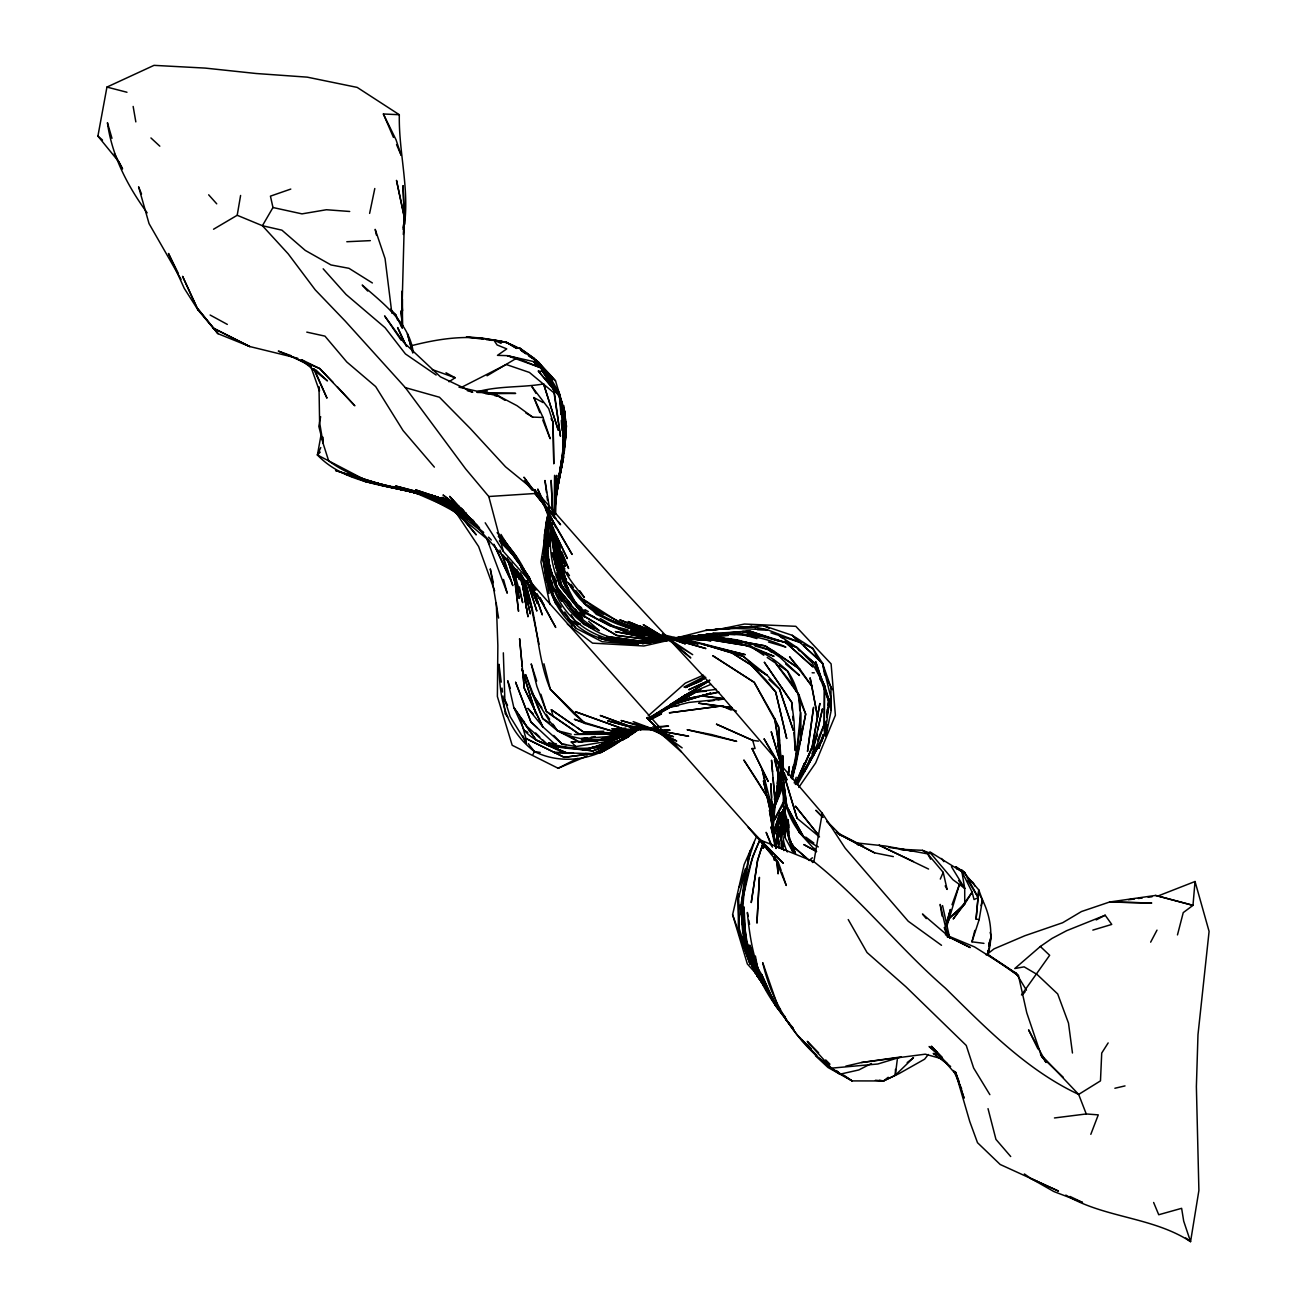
<?xml version="1.0" encoding="UTF-8"?>
<svg xmlns="http://www.w3.org/2000/svg" width="1307" height="1307" viewBox="0 0 1307 1307"><rect width="100%" height="100%" fill="white"/><g stroke="black" fill="none" stroke-linecap="round" stroke-linejoin="round"><path stroke-width="1.5" d="M323.09 437.29L323.074 443.302L328.678 460.865C367.136 489.373 416.998 486.939 458.969 506.871M401.821 291.265L402.458 326.701L401.004 311.099M783.367 784.2L783.318 806.354L788.611 825.158L789.15 839.323L795.44 853.487L792.401 851.037L785.131 837.754L785.164 824.227M554.936 502.231L563.578 457.107L564.493 441.276M554.266 512.05L554.658 475.307L554.707 513.896M784.706 808.739C782.599 822.838 780.573 838.865 787.32 851.935M548.09 513.994C539.056 552.273 542.503 596.498 572.254 625.236L571.812 627.197M553.564 532.782L552.453 526.966L554.691 556.079L568.545 589.473C559.02 570.391 554.07 548.809 553.318 527.571L553.482 531.508M782.06 776.897L773.728 809.785L777.698 792.14L778.694 763.549M548.303 533.599C544.3 569.297 558.252 610.255 591.042 628.161C614.029 643.142 642.047 643.697 668.302 639.777L643.224 624.681L692.677 654.66L662.224 634.254L690.782 657.927L663.025 633.895M548.515 521.771L548.63 515.857C542.813 545.084 544.137 576.142 555.769 603.818L551.358 588.46M552.093 523.617L551.783 537.34L555.393 563.987L561.879 585.879L584.883 614.993L560.768 584.441L561.879 585.879L551.995 552.747C560.164 576.681 569.1 604.177 593.035 616.561C616.12 629.696 642.26 635.725 668.465 638.666L627.523 632.686L608.409 625.04L581.566 611.023L560.768 584.441M563.954 444.935L564.722 411.329L555.54 380.925C538.925 361.696 520.415 343.006 493.785 340.081C466.06 334.429 437.861 338.938 410.806 345.865M895.458 1069.387L895.328 1075.22L883.499 1080.954L852.131 1080.905L831.415 1068.162L807.269 1041.336L818.607 1052.772M552.126 523.699L551.783 537.34L555.41 559.723L565.947 587.317L562.124 573.871M555.622 514.01L556.178 492.102L554.789 511.985M401.527 326.783L404.451 217.599L396.495 180.382L404.435 218.089L403.308 234.459M778.139 777.959L777.698 792.14L773.058 811.745M778.335 771.882L778.515 765.788M785.131 837.754L785.556 823.639M403.324 227.728L404.451 217.599L403.111 229.346M564.428 419.318L564.689 413.584L566.437 426.278L564.412 451.176M554.92 504.273L563.823 450.866L564.722 411.329L564.559 444.723L559.788 476.826L560.834 466.975M781.161 848.815L781.504 818.558L784.363 807.105L783.04 834.029L783.497 830.108M554.707 512.475L556.733 475.323L554.871 499.503M781.602 848.635L781.847 844.583M546.98 553.956L545.591 542.356L548.172 514.974M551.015 524.45L549.463 546.212L551.325 524.123M554.903 514.844C555.589 478.182 568.839 442.42 563.791 405.578M562.304 456.045L555.001 500.614M562.696 450.049L563.088 444.07M564.003 430.101C566.813 404.108 555.116 376.383 533.354 361.5L507.247 355.651L497.477 355.357L506.757 348.887L497.101 344.966L493.785 340.081L506.332 342.254L517.686 348.266M773.058 822.642L774.12 806.452L773.287 831.579L770.852 783.628L771.571 797.613M976.068 919.082L978.763 889.887L982.456 899.984L979.172 919.573L976.068 919.082L978.763 889.887L961.658 870.054L956.838 868.91M773.107 824.978L778.482 775.361L774.708 758.272M781.864 825.321L782.174 821.351M554.103 509.583L553.792 513.618L554.168 509.812M563.007 460.064L554.756 501.235L557.027 478.77L554.887 502.051L561.357 468.2L562.157 458.365M562.631 452.467L562.958 448.53M563.905 436.718L565.327 419.008L564.003 413.224M551.293 524.238C548.548 545.705 551.178 568.463 561.291 587.611L585.03 616.969L559.086 584.556L556.88 572.515M986.213 954.943L994.039 948.866L1024.9 935.714L1062.673 922.726L1081.477 911.534L1109.594 902.01L1155.551 895.442L1157.937 896.014L1195.039 881.506L1192.981 905.359L1183.243 912.613L1177.476 934.913M552.175 533.403L551.783 537.34L553.416 543.108M554.822 505.76L555.769 495.876L554.969 499.911M784.625 807.693L784.821 824.26L792.401 851.037M774.577 804.998L772.992 820.992L775.035 801.011L771.522 760.2L772.519 771.849M988.01 954.126L988.402 950.173M988.795 946.219L989.17 942.265M784.641 807.857L784.265 811.598L789.15 839.323M827.021 724.682L825.812 736.495L831.219 710.338L830.909 687.302L822.511 663.237L812.791 648.354L792.222 635.316L763.762 625.759L716.955 629.141M788.268 775.051L789.167 766.931L788.17 774.659M776.031 844.812L778.204 825.321L785.017 807.661L782.632 815.405L784.968 809.817M788.301 774.724L789.167 766.931M987.569 954.404L988.043 950.385M775.803 845.09L778.204 825.321L785.164 808.608M554.952 506.708L560.834 466.583M897.288 1059.585L895.328 1075.22L913.479 1057.69L907.172 1062.591M783.792 850.563L780.54 837.166L782.24 823.639M554.871 501.839L555.687 495.892M550.819 532.39L550.999 540.395M554.789 504.469L564.199 442.975L561.683 402.556L558.628 391.937L540.706 367.773L533.354 361.5L537.144 366.058M773.156 814.375L775.035 801.011L773.025 777.681M550.378 518.814C539.399 559.608 557.141 603.85 591.042 628.161L586.99 623.57M773.205 814.081L775.705 796.567L774.528 803.919M550.492 518.585L547.372 539.84L549.43 518.111M561.357 468.2L565.833 437.535L565.327 419.008L564.101 415.299L564.559 444.723L561.781 464.018L564.199 442.975L562.696 429.235M554.789 504.061L557.436 486.465L554.887 500.646M773.058 813.117L773.94 807.595M435.95 498.31L421.197 493.687L375.223 483.133L346.861 474.637L385.124 485.485L335.556 470.504L367.365 481.074L426.082 495.255C389.225 485.305 345.424 484.243 317.421 454.983L321.326 433.352M773.107 812.856L777.861 783.334L773.27 812.807M545.705 532.864L540.918 562.059L549.937 604.455M988.321 953.195C993.794 933.378 989.987 912.319 979.662 894.789M823.002 734.779L818.983 748.388L819.881 744.451M826.547 713.263L827.2 709.342M827.837 705.421L828.801 699.555L824.488 685.456L814.882 663.335L797.041 647.553L777.518 634.385L782.19 637.996M779.985 786.896L778.384 796.518L773.352 809.621M548.352 528.306L547.323 534.318L547.78 561.209L561.961 601.416C543.058 577.4 543.973 544.137 548.793 515.497M549.038 524.287L549.708 520.268M561.504 462.613L564.559 444.723L564.787 418.126L562.435 412.506M774.381 799.443L775.051 795.424M777.11 783.399L778.139 777.371M781.749 780.508L773.352 810.095M213.547 229.231L237.204 215.279L240.602 195.462M1090.822 1134.329L1098.272 1114.871L1086.248 1113.956L1078.667 1094.416C1026.485 1070.025 985.805 1027.874 945.288 988.043C899.232 948.196 861.705 899.477 813.885 861.672L822.266 813.232L721.072 695.259L616.152 582.04L537.961 493.311L505.515 466.795L470.389 428.614L439.462 397.246L405.366 387.64L345.228 321.097L315.248 289.876L288.194 253.852L262.413 225.719L237.204 215.279M554.822 501.349L556.488 491.742M988.288 952.411L991.114 936.171L990.151 932.365M562.059 460.374L561.373 464.23L563.203 454.346M795.457 784.461L812.153 747.294L819.848 703.558L812.153 747.294L796.437 782.648M374.799 188.518L369.62 213.4M777.583 788.333L773.728 809.785L777.73 787.729M778.286 784.429L781.08 768.843L777.698 792.14L773.254 809.883L780.949 780.851M778.449 783.71L780.998 769.676M555.965 493.899L563.823 450.866M122.45 168.636L118.774 161.725L97.911 136.108L106.945 87.079L154.03 65.35L205.215 68.095L256.107 73.502L307.227 77.146L357.203 87.406L399.321 114.722C398.586 151.579 409.303 187.604 404.5 224.543L403.03 185.627L404.435 218.089M548.237 515.546L547.502 519.451L548.237 515.677M320.64 416.688L318.826 426.343L323.074 443.302L319.611 422.39L319.006 387.313M545.182 550.819L544.562 534.971L545.673 529.139M546.408 525.267L547.143 521.379M548.94 515.17L546.947 531.132M826.792 717.38L830.811 697.268L822.511 663.237L792.222 635.316L797.989 640.626M544.562 534.971L546.865 523.061M547.633 519.091L548.401 515.121M782.256 817.3L778.204 838.13L778.433 847.704M823.23 734.844L822.038 740.661L800.554 777.159M824.014 730.956L826.008 721.252M557.468 486.547L563.578 457.107M548.711 515.726L547.47 521.493L548.63 515.857C541.131 562.941 556.145 606.922 599.276 630.693L588.64 621.315M775.754 847.05L782.207 817.381M545.983 523.535L548.483 512.23M791.013 777.273L793.692 765.412L790.964 776.668M759.236 977.195L747.343 963.945L732.606 914.688L744.14 864.531L756.214 837.379M816.712 733.995L813.166 749.45L822.479 708.851L817.594 730.123M826.727 714.962L830.811 697.268L831.219 710.338L830.484 706.417M784.706 807.236L783.808 811.059L784.576 807.416L784.265 811.598L787.32 825.436M791.421 778.531C797.646 743.389 809.866 703.117 787.549 671.079C758.37 642.374 717.282 634.679 677.908 638.437M988.827 945.909L991.114 936.171M738.863 897.092L745.431 870.021M747.784 860.349L750.136 850.677M783.22 816.614L784.674 810.699M792.434 779.184L805.684 714.063L799.034 694.916L789.461 680.555L773.319 660.133L799.034 694.916L799.737 710.632M791.519 777.142L795.457 761.311L800.766 712.478L801.028 740.121L800.505 728.326M776.309 845.139L780.704 827.641M983.959 943.36L971.967 941.824L974.826 930.421M981.018 905.686L982.456 899.984M781.194 785.36L778.384 796.518L773.14 809.752M782.076 822.936L778.204 838.13L779.168 847.998M764.285 844.551L763.288 848.357L764.334 844.502M945.876 926.108L950.385 909.443L945.549 926.924M785.001 806.354L778.204 838.13L779.478 843.865M773.303 810.422L782.779 786.977M792.418 776.685L795.816 765.379L805.684 714.063L800.162 700.977M763.321 842.002L757.554 860.561L751.264 902.451L757.554 860.561L763.419 841.839M773.205 810.716L774.969 805.226M773.009 809.637L780.802 785.376M784.625 809.392L782.811 814.996L784.821 809.343M971.967 941.824L979.172 919.573M773.875 831.415L780.099 812.562L773.793 831.546M739.305 887.028L745.529 868.387M749.254 857.196L754.221 842.28M774.038 835.271L783.383 809.539L780.524 815.013L784.478 807.906M947.101 925.454L959.42 884.447L952.983 879.774L930.682 853.308L922.399 850.334L900.507 849.256M782.632 815.405L785.148 807.955M774.528 834.47L783.383 809.539M794.215 782.926L796.241 777.273M952.002 904.738L959.42 884.447L964.713 888.368L964.746 903.889L953.195 919.001L972.147 892.142L961.903 871.736L955.809 866.704L964.86 872.651L978.224 897.68L974.025 899.543L972.147 892.142L964.746 903.889L949.879 917.988L947.036 923.265M812.153 747.294L817.398 734.583L796.551 784.412M810.405 757.488L804.23 772.339L797.319 784.788M811.941 753.78L814.245 748.225M817.332 740.808L824.276 724.111L824.488 685.456L812.072 662.829L797.041 647.553L785.817 642.587L749.515 631.02L713.54 633.503L679.787 638.47M795.898 783.71L804.491 763.19L795.359 783.71M940.305 879.072L943.213 872.357L927.709 853.896L885.738 846.07L855.219 842.786M759.71 840.564C745.006 871.834 738.749 907.058 745.774 941.252L761.131 980.087M760.119 839.404L752.669 856.624L742.654 898.889L742.964 902.843M784.903 808.167L777.698 824.439L784.543 809.883M533.093 754.302L534.351 751.492L528.289 743.65M448.415 500.875L432.584 495.696L394.126 487.299L448.856 501.774L428.5 494.912L367.365 481.074L317.421 454.983L320.77 447.549M819.718 678.856L824.488 685.456L824.276 724.111L817.627 743.454L804.23 772.339L824.014 735.122L826.988 720.811L828.801 699.555L815.748 661.914L814.882 663.335L829.569 703.803M774.12 819.799L783.187 802.384M800.717 776.717L807.056 767.323L824.014 735.122L822.038 740.661L809.752 760.919M1150.65 942.167L1157.005 930.127M290.791 189.074L270.435 196.148L272.967 207.519L262.413 225.719L281.904 230.163L305.25 250.405L331.03 264.962L348.969 268.311L372.381 282.965M774.741 819.718L776.815 816.205M774.348 819.358L782.321 806.092M801.567 774.414L807.71 764.285M801.55 774.79L803.691 771.342M805.847 767.912L814.424 754.155M1108.156 1042.921L1101.719 1053.066L1100.478 1080.873L1078.667 1094.416L1040.503 1054.161L1046.041 1062.493L1028.593 1029.851L1037.954 1048.949M800.162 777.322L807.056 767.323M798.773 787.418L815.666 762.896L835.385 715.239L831.105 663.874L795.816 626.314L744.451 624.043L719.258 629.271M1021.486 994.97L1049.652 955.303L1040.339 946.48L1014.771 968.552L1024.133 966.853L1037.039 974.418L1057.69 993.957L1068.489 1023.103L1072.459 1053.001M928.297 1054.488L924.621 1059.176L899.036 1073.619L883.499 1080.954L875.461 1080.268M1022.809 994.431L1025.243 991.621M317.421 454.983L320.248 452.108M948.506 918.984L964.746 903.889M648.174 715.909L685.276 683.136L703.411 675.164M812.399 857.784L810.34 859.434L812.774 862.555M888.221 1077.278L883.499 1080.954L879.48 1080.252M673.677 703.64L684.852 695.357L707.381 681.976M673.775 703.558L684.852 695.357L710.845 684.427M639.891 728.603L623.423 739.468L592.839 750.937C569.198 747.49 541.604 749.908 524.287 730.335L513.814 707.512L507.753 680.735L510.302 688.364M1040.339 946.48L1051.955 938.459L1066.659 930.682L1105.167 915.227L1111.751 924.425L1092.832 930.11M556.325 743.748L548.385 743.013C579.066 752.636 614.796 749.924 639.842 728.162M692.383 693.004L684.852 695.357L662.29 710.534M448.971 381.775L455.146 377.756L446.014 372.773M619.959 740.644L638.273 728.8L596.057 747.424L583.2 749.973L623.423 739.468M667.55 707.626L700.928 689.197L665.851 707.528L648.55 718.229M684.852 695.357L669.919 704.832L709.734 680.506M622.933 738.814C598.296 759.04 563.497 766.131 534.351 751.492C505.433 729.11 499.388 699.278 498.964 664.299L501.235 682.123M622.982 738.765L601.171 752.456L564.265 757.325L525.937 738.455L520.48 718.883M649.432 718.115L670.279 705.29L688.854 695.651L655.379 714.292L680.293 700.176L718.621 691.975M648.37 718.703L670.279 705.29L710.534 693.167L670.279 705.29M554.168 390.434L540.706 367.773L516.771 358.085L487.086 375.779M628.879 735.661L601.171 752.456L564.265 757.325L525.937 738.455L526.329 742.882L510.155 716.628L504.861 699.931L503.342 652.83M649.35 718.36L666.554 708.263M669.985 706.237L680.293 700.176L697.66 696.615M626.363 730.989L599.439 745.578L587.872 749.319L624.599 735.743L638.273 728.8M650.265 718.458L670.703 706.924L688.805 702.447L723.996 698.902M626.756 731.119L608.065 741.281L575.864 746.575L561.977 743.977L542.797 726.79L527.881 708.345L533.338 714.047M669.429 706.597L696.239 691.86L716.432 689.344M627.001 730.891L608.065 741.281L629.304 729.665M626.527 731.267L609.83 739.664L571.257 742L575.864 746.575M649.448 718.817L670.703 706.924L678.594 705.747M651.082 719.356L661.522 713.785L650.657 719.242M629.745 729.714L617.721 736.07L596.94 740.775L579.034 742.033L557.386 730.678L542.764 718.589L531.884 693.118L525.61 674.624L542.764 718.589L549.365 722.853M625.759 731.299L609.83 739.664L581.403 741.379M1096.181 919.932L1105.167 915.227M683.969 687.057L704.767 676.291M665.851 707.528L696.239 691.86L706.352 691.223M871.475 1063.457L858.797 1069.959L839.895 1074.207C800.913 1048.606 772.96 1008.367 762.733 962.687L777.894 1006.276L780.41 1009.412M496.284 602.756L497.853 645.544L497.379 696.5L512.197 745.268L558.122 768.255L577.384 758.436M625.318 737.458L593.182 753.763L553.841 752.44L573.512 753.093M705.845 677.434L685.767 687.498L704.93 678.382M628.896 730.172C606.236 743.193 580.39 742.294 557.386 730.678L549.806 721.497L531.884 693.118L541.866 707.806M633.928 728.603L599.439 745.578L624.599 735.743L596.057 747.424L592.087 747.065M704.734 678.366L685.227 687.449L701.581 680.865M709.717 680.016L688.789 689.737L708.329 680.898M631.935 729.551L617.721 736.07L609.977 737.262M461.845 387.166L506.217 364.506L529.417 372.446L554.429 393.244L560.442 436.228L553.514 389.241L538.37 371.106L542.356 371.4L559.608 396.413L561.683 402.556L559.543 399.092M558.122 768.255L587.333 755.936M630.268 730.172L606.905 736.691L581.092 738.635L587.104 737.736M629.99 730.172L596.94 740.775L591.009 739.256M574.427 734.501L614.323 734.158L627.964 730.009M622.181 731.136L610.516 734.452L637.816 728.603M674.134 638.502L706.009 630.35L751.688 626.51L767.372 629.729L801.746 643.011L782.501 636.672M1114.871 1088.257L1125.017 1085.905M845.825 1066.136L861.444 1062.526L901.275 1056.889L877.847 1063.996L831.415 1068.162M670.916 639.809L643.894 645.985L592.545 643.142L567.336 624.076M676.699 638.486L690.21 635.382M718.883 692.269L701.516 695.83L724.078 698.477M930.682 853.308L927.709 853.896L930.617 859.222M626.265 729.894L610.581 732.753L583.69 732.116L551.325 709.734L553.041 716.318L578.805 733.848L614.323 734.158M657.748 641.034L642.341 643.632L651.262 642.538C625.073 644.449 596.956 642.668 576.044 624.762C556.096 611.121 549.087 585.944 544.202 563.513L549.708 582.71M673.17 638.437L678.954 637.457M629.696 641.1L651.245 642.358L635.251 643.338L598.867 638.175C622.933 642.064 647.929 644.057 672.027 639.744M680.914 638.339L702.643 634.745M476.81 391.871C499.209 385.663 521.607 387.705 543.614 383.948L558.187 430.019L543.614 383.948M640.446 728.603L613.097 731.626L627.131 730.058M636.607 728.62L610.581 732.753L631.869 730.009L621.822 730.45M588.705 740.53L579.034 742.033L570.783 736.691M602.233 738.455L606.105 737.851M680.669 638.519L713.54 633.503L741.428 634.026L762.569 635.905L785.817 642.587L812.921 666.782L785.817 642.587L742.637 631.477L762.569 635.905L746.885 635.137M591.123 737.132L595.142 736.527M617.231 733.211L625.269 732.002L634.107 728.718L609.291 740.808L605.337 741.069M708.198 701.336L714.112 700.454M718.066 699.866L723.98 698.984M663.923 640.528L669.87 639.695L652.144 640.936M713.54 633.503L677.794 638.568L713.54 633.503L735.122 634.565M613.097 731.626L624.975 729.927M630.905 729.094L634.859 728.538M641.231 642.505L635.251 643.338L608.131 639.842M673.089 638.061L689.018 635.839M678.088 638.437C714.177 632.31 752.015 630.742 785.866 647.112L768.483 641.998M861.444 1062.526L925.258 1054.177L942.657 1059.013M1128.529 899.755L1134.411 899.02M1138.332 898.513L1142.253 898.007M1148.134 897.256L1152.055 896.765M1054.455 1117.959L1086.248 1113.956M656.718 727.411L668.53 726.104L656.359 726.692M630.971 729.633L640.593 728.571M668.138 639.303L643.975 641.655L608.425 636.754L643.975 641.655L668.22 639.482M676.209 638.519L686.273 637.538M751.688 626.51L706.009 630.35L751.688 626.51L755.528 627.785M613.669 731.528L574.377 719.291L585.242 723.539L613.669 731.528L644.906 728.702M697.252 635.594L705.306 634.892M709.325 634.532L717.363 633.83M723.392 633.307L749.515 631.02L778.024 640.936M668.236 639.041L651.981 640.234L616.724 635.463L576.322 611.562L557.436 587.889L571.388 604.553M676.373 638.437L682.466 637.979M405.366 387.64L465.586 468.837L488.785 496.513L537.961 493.311M667.991 639.205L651.981 640.234L658.646 640.332L654.66 639.858M679.999 638.42L716.367 638.47M691.877 637.228L728.326 635.333L720.206 635.856M693.788 637.522L677.549 638.519M699.882 637.13L714.112 636.231M571.257 742L575.325 741.755M477.447 391.61L487.446 391.038M655.232 639.793L634.957 640.936L658.646 640.332M663.352 639.319L669.429 638.976M715.468 629.435L736.119 628.438L767.372 629.729L757.39 629.664M625.743 728.162L611.774 728.865L656.539 729.992M346.812 241.73L370.355 240.635M667.73 638.862L655.51 639.401L615.45 631.608L655.51 639.401L668.988 639.254M603.769 731.234L583.69 732.116L577.22 727.64M699.588 635.463L717.51 634.843M725.483 634.581L741.428 634.026L756.884 638.584M628.569 641.737L648.501 641.067M627.948 641.296L637.751 641.067M653.402 640.675L669.07 640.299M689.688 638.617L731.512 640.43L748.895 643.126L773.858 651.196L799.9 669.184L811.843 686.175L817.659 717.233L810.079 677.794L811.843 686.175L789.591 656.751L799.9 669.184L765.118 645.854L714.847 636.738L732.247 639.907M485.73 393.766L515.661 393.391L477.137 392.427M752.015 748.519L768.206 781.439L752.015 748.519L755.07 748.503L752.669 740.35L716.53 724.225L752.669 740.35L758.387 741.134M722.428 638.519L737.034 639.842L748.895 643.126L724.846 640.169M664.266 730.107L670.066 730.205L659.708 729.894M812.137 672.778L814.277 672.827M665.214 637.538L627.523 632.686L614.649 626.608M673.285 637.8L731.512 640.43L744.451 645.282M668.4 638.862L647.145 638.143L668.825 638.894M585.324 753.502L593.182 753.763L628.455 736.985L592.839 750.937L548.107 745.268L526.558 726.071L513.814 707.512L536.213 740.121L565.196 753.371L556.308 748.372M525.757 412.898L532.652 417.096L543.026 417.472L550.165 438.727L542.764 420.021M622.018 640.593C590.96 638.96 563.693 617.051 553.351 587.872L557.141 592.43M634.156 641.051L658.434 641.982M393.44 137.366L383.376 113.987L399.321 114.722M709.44 638.453L699.588 637.963L728.489 638.584L732.279 639.629M713.393 638.649L737.034 639.842L692.612 638.486L708.819 638.175L720.843 639.662M665.279 637.653L653.304 635.921M673.432 638.045L711.008 640.593L673.693 637.538M623.749 640.822L613.931 640.283L606.889 636.852M627.687 641.051L651.245 642.358M621.854 640.642L604.177 639.777L598.982 636.754M516.706 348.234L506.332 342.254L479.62 337.876L466.37 337.01L482.365 339.101M349.704 211.473L326.407 209.741L301.982 213.874L272.967 207.519M638.404 644.514L602.2 641.737L575.897 628.242L567.793 618.554L578.184 624.615M674.624 637.669L711.008 640.593M562.288 744.304L566.258 744.663M494.781 395.678L498.719 396.054L516.984 405.676L532.652 417.096M673.611 637.816L677.5 638.241L673.579 637.669M900.719 849.566L912.678 850.89L888.972 847.41M648.664 639.172L616.724 635.463L576.322 611.562L582.808 618.211L575.194 609.111M652.193 728.767L629.092 726.055L600.24 715.484L635.496 728.456L641.067 729.763L607.608 720.811L635.496 728.456L653.647 729.535L635.496 728.456L629.092 726.055L656.996 730.368M486.351 339.624L492.347 340.408M496.35 340.931L506.332 342.254L516.51 348.463M730.27 707.626L698.69 703.215L731.953 707.544M703.476 696.125L721.578 698.673M663.776 636.215L630.415 631.297L663.874 636.738M674.608 637.8L686.616 639.597L745.268 654.676L665.165 635.169M534.351 751.492L540.216 752.44M666.586 636.509L670.605 637.179L666.619 636.493L685.391 643.877L667.109 637.571M736.119 640.593L765.118 645.854L773.858 651.196L754.956 645.952M660.182 730.989L688.626 736.233L662.927 731.463M645.152 728.179L656.424 730.286M837.803 833.588L874.579 852.834L893.351 856.608M645.658 631.15C614.274 626.935 584.082 611.594 568.529 582.906M397.491 488.001L421.246 494.03L378.622 484.685L416.361 492.804L446.357 501.855M306.786 332.125L324.953 336.128L346.796 361.99L375.664 386.578L403.079 430.575L434.381 467.122M458.512 507.23L421.197 493.687L405.17 490.092L437.567 499.094M458.969 387.15L498.719 396.054L492.984 393.015L505.057 400.334M392.557 486.563L432.584 495.696L449.02 502.051M425.984 495.337L364.669 481.335L346.845 473.657M667.975 637.44L698.134 643.943C657.405 636.15 615.907 626.396 583.183 599.276L620.204 622.9L660.77 635.463C632.817 631.232 606.595 620.76 584.147 603.377L603.409 614.257M857.245 844.6L863.11 846.005L836.382 832.33M421.246 494.062L407.49 490.697L446.291 501.872L423.223 494.536L466.37 513.52M627.932 629.778L608.409 625.04L615.45 627.311L600.174 618.472M297.833 358.298L249.751 346.535L218.024 333.693L196.932 307.733L182.588 276.332L198.223 310.233L218.024 333.693L196.932 307.733L198.223 310.233L184.271 288.39L168.489 253.476L178.422 273.571M571.224 734.207L557.386 730.678L552.959 724.143M516.771 358.085L507.247 355.651L540.706 367.773M106.945 87.079L126.975 92.258M648.321 727.623L621.021 720.533L658.516 731.838M660.035 730.678L663.94 731.691M1155.551 895.442L1192.981 905.359L1157.937 896.014M397.214 488.017L429.235 496.725L445.442 503.26M421.197 493.687L414.188 491.775L446.978 501.284L461.632 508.472M660.525 635.382L640.071 629.713L660.819 635.529M372.332 482.136L351.567 476.336L391.218 487.397L376.122 483.198M736.053 640.691L741.722 642.26M745.513 643.322L751.182 644.89M668.089 637.898L705.911 648.55L661.636 635.676M479.62 337.876L483.41 338.938M467.187 390.613L472.709 392.231L440.426 376.824L403.749 342.401L384.601 315.902L401.151 340.245M664.136 733.668L673.481 736.723L662.486 732.59M452.565 504.649L416.361 492.804L364.669 481.335L361.255 479.146M770.934 632.866L776.717 634.761M448.285 500.859L415.593 489.864L437.731 497.15L454.101 504.322M443.269 500.565L433.695 497.313L452.614 504.42M416.508 492.282L429.235 496.725L466.256 513.422M787.533 644.253L797.041 647.553L799.427 650.853M736.413 711.057L721.872 705.911L669.462 712.805L721.872 705.911L731.119 710.06M290.824 355.569L278.326 351.093L319.758 368.574L333.318 382.608M432.356 369.603L455.146 377.756M420.478 493.327L429.758 496.66M423.223 494.536L467.351 515.121M426.964 494.422L451.585 503.473M755.544 649.416L774.038 656.326L750.267 646.197L706.695 639.09L750.267 646.197L763.827 655.248M656.996 730.531L633.176 721.611L676.748 741.02L664.757 734.828M594.767 628.618L583.706 624.387L569.803 607.657M414.76 491.742L444.87 503.277M450.523 505.629L416.361 492.298M418.24 493.049L450.36 505.564L437.208 499.813M936.809 1054.814L933.231 1053.426L950.63 1066.463M433.63 497.379L452.124 504.616M653.239 631.281L639.989 626.086L668.416 639.809M485.191 522.784L503.309 551.374L759.563 839.731L813.885 861.672M465.194 512.687L448.236 502.427L453.251 504.469M655.346 632.686L628.063 621.528L657.911 634.107M454.232 504.731L432.584 495.696L395.564 485.992L437.731 497.15L462.825 509.763M440.426 501.006L445.703 503.195M945.402 934.766L974.516 946.905L1016.029 973.045L1018.496 975.79L1026.763 1012.778L1041.712 1056.889L1063.392 1077.409M464.148 512.36L445.181 501.218L450.343 503.407M453.774 504.878L458.937 507.067M445.181 501.218L452.418 504.29M436.767 499.568L445.377 503.309M410.039 490.517L466.746 515.317M430.885 498.571L460.227 511.772L472.954 520.186M955.27 1071.724L969.778 1121.602L977.505 1142.694L1000.198 1164.488L1058.458 1191.085L1030.962 1178.522L1024.361 1173.947M493.785 340.081L501.104 343.382M528.518 355.749L538.566 361.957L550.606 376.939L547.633 374.292M763.762 625.759L769.219 628.275M803.707 644.171L812.791 648.354L816.908 657.209M581.566 611.023L594.44 617.084M913.43 861.542L879.039 845.155L928.574 869.057M448.546 500.712L441.929 497.51L457.385 505.711L443.04 494.994L462.041 509.697M1070.041 1196.46L1082.523 1202.456L1053.932 1191.592L1030.962 1178.522L1038.575 1182.198M413.715 491.857L418.877 494.356L415.348 492.429M580.455 624.027L575.162 621.446L571.143 614.666M301.574 359.654L319.758 368.574L354.851 405.774L337.386 386.823M948.882 937.021L970.284 947.559L949.536 937.184L922.481 914.001L926.271 918.609M450.915 501.806L442.223 497.477L461.175 509.093M291.232 356.174L311.05 366.189M468.053 516.216L436.718 500.254L460.227 511.772L474.637 522.767M661.326 733.064L651.033 727.754L682.156 747.865L652.961 726.578L681.257 751.819L646.655 717.674L665.753 736.805M464.181 515.056L443.073 503.979L474.147 521.46M836.496 831.464L839.257 834.291L874.579 852.834M425.608 495.925L429.153 497.787M448.236 502.427L457.221 507.214M816.336 851.314L803.805 844.567L816.499 851.576L814.277 848.292M539.791 412.538L533.86 397.573L543.042 402.54M210.117 315.02L227.336 324.414M458.937 506.724L450.196 501.496L458.888 506.25M430.885 498.751L474.539 522.588L453.692 509.926L483.541 532.962M524.287 730.335L527.848 732.328M1065.809 1195.104C1104.595 1218.157 1152.562 1216.801 1190.563 1241.65L1198.895 1190.448L1196.379 1086.623L1197.98 1034.719L1209.089 931.401L1195.039 881.506M450.196 501.496L458.692 506.299M619.159 623.178L626.151 627.131L640.463 632.229L660.558 635.529L630.628 630.399L640.463 632.229L596.335 614.372L593.737 611.349M929.849 851.821L961.903 871.736L964.713 888.368L958.603 880.51M527.08 354.23L533.991 358.216L555.54 380.925M437.535 501.235L447.762 507.149M461.404 515.04L451.176 509.126L486.956 538.974L489.602 544.3M581.533 607.657L576.436 604.716L567.287 587.006M584.915 609.634L588.313 611.594M459.263 510.482L462.76 512.589M530.087 356.762L536.867 360.912L528.943 355.537M451.716 508.962L461.583 514.974M922.399 850.334L927.039 853.177M479.636 528.175L465.929 515.971L472.628 520.186M453.692 509.926L461.698 514.958M301.394 359.801L304.662 361.892M307.946 363.967L311.213 366.058M525.724 353.413L520.905 350.211L525.822 353.789M767.209 657.503L773.989 662.028M779.07 665.426L787.549 671.079L796.224 691.632M839.257 834.291L841.185 835.581L827.135 821.531M436.13 375.011L405.415 353.919L385.091 327.714L346.077 294.483L323.172 268.801M818.296 846.903C789.379 833.016 781.145 798.201 781.014 768.696M828.785 1064.878L815.454 1055.729L827.985 1067.492L852.131 1080.905L843.783 1075.187M551.325 709.734L573.985 725.401M578.805 733.848L546.31 711.335L536.867 686.273L531.214 663.891L536.654 680.98M937.021 1052.184L929.114 1046.515L947.591 1063.571M802.449 834.732L799.181 832.363L786.765 806.337L781.831 782.615L785.164 792.173M805.716 837.101L813.869 843.015M941.514 945.304L908.234 921.239L845.188 848.194L822.266 813.232M453.856 507.475L473.085 521.526L465.929 515.971M553.041 716.318L546.31 711.335L540.886 694.262M1185.759 1237.974L1190.563 1241.65L1183.701 1221.146L1181.626 1208.322L1158.737 1214.742L1153.624 1202.473M464.426 513.259L469.229 516.951M785.311 640.414L791.536 645.25M805.537 656.098L814.882 663.335M819.505 836.937L797.058 818.264L771.228 731.659L781.439 765.608M967.196 877.961L973.176 882.682L975.022 886.146M301.28 359.997L327.453 380.892L315.771 369.865M501.267 538.5L504.339 540.967L497.101 532.619M464.018 511.021L452.14 501.431L465.292 513.177M961.658 870.054L964.86 872.651M771.685 652.422L767.046 648.582L779.871 657.225L799.492 675.49L785.589 663.956M471.173 521.934L483.606 532.439M97.911 136.108L102.501 140.045M806.631 858.046L791.699 845.188L789.608 837.607M809.327 860.545L791.699 845.188L790.833 841.234M576.485 610.598L562.811 598.541L559.249 589.408M808.968 1046.482L801.387 1039.784L816.891 1055.386M836.284 1070.596L839.323 1073.276M752.375 664.528L743.34 656.375L702.725 644.122L743.34 656.375L767.144 675.294L779.511 688.985L793.3 730.335L779.511 688.985L768.957 679.477M755.397 667.24L758.419 669.968M525.594 353.331L519.598 347.907L533.991 358.216L538.647 364.702M534.579 361.467L551.064 376.383L552.763 379.896M785.491 1017.075C765.232 996.097 754.319 968.683 745.774 941.252L758.991 974.565M803.756 645.952L822.511 663.237L824.684 675.016M150.942 137.954L159.813 146.172M466.632 514.059L454.836 503.113L477.039 525.659L449.608 496.35L533.534 590.176L529.139 585.209L543.875 604.7L539.905 598.1M554.903 744.238L530.887 721.921L515.628 682.319L530.887 721.921L537.242 727.868M498.31 536.376C510.563 547.306 521.248 560.85 527.031 576.322M762.667 983.599L756.802 975.414L762.357 983.142C734.779 946.252 739.435 895.981 749.826 853.781L740.628 906.65L744.99 945.222L756.802 975.414L768.173 991.065M512.001 554.086L500.369 538.206L507.116 544.627L529.482 577.89L532.047 585.291M759.563 839.731L783.35 863.257L748.225 827.396L772.078 854.304L757.635 837.395L777.387 862.13L775.067 857.506M524.515 721.987L520.349 717.87L536.213 740.121L567.14 753.044L548.107 745.268L542.552 739.795M535.609 732.933L539.775 737.05M822.92 817.316L815.878 810.291L822.757 817.349M825.697 1059.912L829.961 1064.208M837.052 1071.348L839.895 1074.207M499.356 540.918L514.729 556.504L526.018 572.499L535.837 590.307M390.483 309.285L395.58 314.464L402.327 328.367M810.993 1048.966L797.139 1034.85L785.474 1019.101L793.186 1028.021M826.874 821.597L833.752 828.654M942.38 1057.461L931.401 1046.188L956.381 1074.909L963.978 1097.798M499.895 541.163L514.729 556.504L529.482 577.89L514.337 557.256M475.944 524.042L478.738 526.95M488.54 537.144L491.334 540.052M553.792 735.433L561.977 743.977M499.013 536.164L507.116 544.627L530.364 580.096L532.259 585.601M513.504 553.482L530.364 580.096M367.692 291.053L362.219 285.057C382.918 303.175 408.928 322.633 413.143 351.681M541.163 366.303L537.226 361.941L550.606 376.939M816.499 851.576L799.181 832.363L797.188 826.628M208.663 194.808L216.733 203.827M560.033 593.002L557.337 589.931L555.54 580.014M554.642 517.931L536.393 495.075L560.572 524.744L558.22 521.542M502.574 554.625L533.534 590.176M807.334 1044.358L811.19 1048.818M1010.703 1156.532L995.95 1139.394L988.027 1108.646M566.503 579.524L561.324 573.463L554.691 556.079L552.6 527.734L555.41 559.723L554.691 556.079M538.37 371.106L559.608 396.413L562.549 424.448L563.007 444.429L562.729 440.426M818.525 835.108L795.359 806.092L818.639 835.108M458.577 513.716L476.254 534.873L461.812 517.425M548.515 379.765L558.628 391.937M765.298 988.37L767.732 991.31L763.419 984.824M524.303 480.682L532.031 490.158M534.612 493.311L550.084 512.262L523.96 477.202L533.011 490.19M776.309 1004.348C756.818 978.028 750.3 944.504 747.359 912.466L748.078 916.419M773.891 1001.374L771.326 998.205L775.508 1005.54L794.003 1030.047M498.555 534.906L514.86 555.377L505.515 542.552M767.699 991.621L760.053 980.005M500.369 538.206L518.797 563.203M544.545 370.616L550.165 377.788M941.481 858.487L943.915 861.64M507.688 716.971L505.27 713.834L502.999 695.994M563.611 574.704C557.207 562.516 554.707 547.274 553.988 533.256M570.947 584.262L573.397 587.447M575.848 590.633L585.634 603.377L566.209 580.962L561.16 571.518L558.252 555.671M769.888 994.317L773.319 998.777M566.127 579.753L561.324 573.463L555.41 542.47M498.326 533.55L503.064 539.791M505.433 542.911L514.925 555.377M792.777 1028.429L775.688 1005.851L761.736 974.614L775.508 1005.54M503.473 539.072L516.232 556.374L520.317 565.457M537.079 492.772L534.726 489.586L536.736 492.886M539.432 495.974L541.768 499.176M547.649 507.165L555.867 518.356M761.834 980.724C748.748 958.603 743.471 932.561 744.026 906.911L745.709 938.981L758.338 975.872L761.033 980.446M561.324 607.183L552.355 594.228L551.603 588.281M564.689 612.035L569.166 618.521M572.531 623.374L575.897 628.242M564.869 568.921L560.278 562.19L554.103 539.138L566.209 580.962L554.871 543.875L553.727 531.884M567.173 572.286L569.46 575.652M579.802 590.78L584.409 597.511C570.048 581.435 556.39 562.827 556.913 540.232M788.611 810.65L785.278 805.749L785.066 801.73M546.31 714.341L549.626 719.242M454.575 510.449L478.623 546.538L494.65 590.911M147.168 212.861C127.612 186.084 111.896 155.925 107.435 122.711L111.977 138.313M533.926 588.232L521.036 567.369L534.498 589.228M539.66 597.642L555.72 627.458L536.899 593.574M951.431 866.655L964.713 888.368M989.873 1094.662L973.633 1068.015L966.249 1045.437L905.914 986.785L867.031 952.525L848.227 919.556M539.791 597.805L541.735 601.008L539.775 597.446M1016.029 973.045L1026.452 990.216M538.745 496.203L572.107 554.429L545.999 510.008L542.552 501.267M520.84 566.568L522.865 569.917M526.95 576.616L532.031 584.997M761.801 974.777L757.619 967.899L749.793 945.059L763.892 985.854L757.619 967.899L755.413 956.021M780.802 766.457L764.04 738.782L786.977 779.903L784.216 772.747M967.866 880.412L978.224 897.68M536.001 393.44L531.982 386.709L548.695 408.601L553.057 422.063L553.776 463.609L553.057 422.063L551.048 418.697M753.42 964.991L748.372 956.512L741.33 936.678L755.462 973.405L749.417 961.119L741.33 936.678M552.011 582.448L550.002 579.066L547.682 559.739M832.281 689.639L827.609 680.228M500.989 534.416L509.812 549.397M502.689 539.432L505.727 544.643M549.071 593.411L542.552 556.717L546.359 580.569L548.352 584M568.267 618.374L572.254 625.236M516.118 556.945L520.153 563.954M181.069 279.42L149.047 223.611L138.591 186.819L141.532 194.008M944.585 927.464L950.222 937.74M945.19 885.885L947.118 889.43L943.213 872.357M516.853 577.22L507.149 559.363L514.403 573.626L519.173 598.475L513.275 568.725M114.313 153.54L122.515 168.832M510.171 562.01L519.549 579.654L514.746 568.529M757.782 974.205L748.372 956.512L746.771 946.644M557.795 390.515L561.798 403.569M562.713 578.151L555.393 563.987L554.495 549.969M504.861 699.931L507.541 705.306M522.751 735.727L526.329 742.882M505.205 542.732L506.953 546.293M521.215 574.247L531.982 608.817L520.121 573.12C538.696 609.029 534.579 651.981 550.296 689.181L574.034 713.9L585.242 723.539L550.296 689.181L543.941 663.76M383.376 113.987L396.07 139.865L401.184 155.353L396.544 144.571M541.18 497.771L537.732 489.03L556.047 527.718L545.999 510.008L552.779 528.747L567.352 558.563L550.214 522.408L549.463 516.412M557.027 388.653L560.752 399.844M749.81 956.43L745.513 947.559L740.04 905.13L741.641 915.014M516.232 569.329L522.228 581.762L518.944 574.214M493.932 544.333L510.22 578.968L493.948 544.464M406.477 346.453L397.622 327.551L405.072 343.643M533.86 397.573L543.026 417.472M313.68 368.933L326.979 398.161L314.154 368.868M527.685 581.827L537.504 603.671L530.528 585.438M953.685 1070.498L961.658 1088.992M757.374 970.17L746.232 944.357L744.68 924.588M557.583 389.764L563.088 407.686M508.423 559.625L514.403 573.626L518.536 611.3L513.259 568.463M772.453 847.165L766.147 832.33L771.359 845.629M545.215 371.221L547.568 376.841M775.018 858.062L786.275 885.476L781.815 872.21M560.229 547.911L550.214 522.408L561.896 554.789L568.594 568.447L561.749 551.636M513.586 568.496L517.115 577.253M554.266 576.632L556.406 582.105M524.156 579.654L527.064 587.186L539.072 644.22M959.028 1081.412L955.433 1072.018L964.043 1098.043M486.956 538.974L507.23 593.198L503.538 579.491M499.944 550.035L512.818 585.618L502.983 555.818M778.008 861.574L781.178 870.446M739.37 934.456L750.055 964.272L732.606 914.688M513.324 566.454L517.18 577.22M395.58 314.464L397.524 319.921M517.098 569.868L526.59 596.76L530.332 613.914L521.15 574.606L528.502 597.528M310.658 366.074L319.447 391.022L319.202 387.068M533.338 589L542.307 614.911L533.517 589.261M780.54 837.166L783.726 846.413M520.121 573.103L529.792 601.171L522.669 576.91L531.982 608.817M944.275 927.611L946.17 933.165M945.614 931.532L947.575 937.315M815.748 661.914L828.948 701.892M507.198 558.122L515.84 585.144L507.263 558.367M788.66 832.167L784.347 818.607L788.546 833.801M792.352 843.799L795.44 853.487M749.417 961.119L738.324 925.781L738.308 894.707L738.994 930.584L738.357 893.906M797.058 818.264L783.497 773.548L777.747 743.226L780.41 760.837M554.871 543.875L562.663 571.42L557.223 540.853M551.864 527.358L565.114 566.405L562.239 554.723M412.8 353.037L407.425 333.873L412.048 350.57M511.805 563.056L522.669 602.641L519.434 586.892M488.785 496.513L503.309 551.374M776.26 847.328L770.983 826.857L775.149 846.593M524.238 587.529L526.59 596.76L521.15 574.606M774.463 759.563L778.482 775.361M947.967 937.299L940.174 904.395L942.053 916.044M561.634 403.847L559.38 393.93L560.621 399.632M563.889 413.78L566.437 426.278L563.938 414.858M554.429 393.244L553.514 389.241L559.608 396.413L560.883 414.417M493.36 582.726L490.272 568.872L498.604 618.08M942.559 905.588L949.748 938.214M766.948 792.058L762.03 768.924L769.219 796.927L772.829 824.978M769.006 801.714L769.823 805.569M770.64 809.425L772.323 823.165M376.383 235.048L375.191 229.346L385.075 258.623L391.855 313.174M563.889 415.675L564.673 419.629M559.804 551.505L562.827 567.091L554.348 532.504M748.813 920.389L749.548 924.343M553.907 531.867L554.985 537.814M556.798 547.731L557.534 551.701M555.41 564.477L556.145 568.496M548.385 540.281L547.323 534.318L547.878 526.1L548.303 548.058M521.591 579.034L527.979 616.79L521.934 580.618M778.678 741.2L774.724 718.556L754.253 682.368L712.74 655.673L754.253 682.368L778.596 726.953L781.472 764.971L786.765 806.337L803.478 836.725L786.765 806.337L778.678 741.2L783.367 780.41L780.998 764.758M133.151 106.439L135.83 121.894M742.278 918.968L742.931 922.922M743.569 926.875L744.206 930.829M549.544 508.652L544.986 480.502L546.489 492.478M551.815 522.718L552.779 528.747M522.539 583.69L526.525 608.654M776.374 848.39L769.464 810.307L775.917 848.521M545.591 542.356L547.061 552.24M551.44 581.844L552.91 591.728L550.002 579.066L549.234 567.075M779.135 748.829L774.724 718.556L778.596 726.953L779.397 740.873M779.707 752.865L781.472 764.971M559.592 393.913L560.442 399.86M565.261 433.581L565.833 437.535L565.457 423.582M501.986 688.07L502.492 692.04M546.98 496.464L547.486 500.45M770.101 804.883L769.219 796.927L775.051 844.273M770.542 808.87L771.212 814.833M771.865 820.812L772.323 824.782M772.976 830.762L773.417 834.732M558.841 393.897L559.265 397.818M776.668 860.055L778.09 873.877L776.913 860.218M552.453 526.966L553.449 536.932M522.212 666.423L519.582 638.682L524.287 688.234L542.797 726.79L524.287 688.234L522.588 670.393M401.069 311.148L402.458 326.701L402.442 299.042M743.585 910.75L744.369 920.634M792.303 710.305L791.699 702.251L764.383 662.339L791.699 702.251L794.035 721.007L795.277 750.659L793.937 732.492M792.745 716.367L793.039 720.402M788.317 821.139L788.611 825.158M561.307 420.429L562.026 430.428M773.091 828.899L773.515 834.765L772.894 822.201L763.468 780.933L772.894 822.201L773.368 834.242M787.941 819.62L788.497 827.772L788.121 819.816M401.853 301.247L402.425 311.033L401.903 298.846M779.625 744.843L780.442 758.763M783.35 767.601L782.746 755.56L783.252 768.434M784.657 793.692L784.87 797.711M771.767 801.616L772.584 817.594M552.6 511.838L551.162 480.372L552.485 511.854M564.771 419.335L564.608 415.397L564.657 419.286M774.234 856.33L774.398 860.349L774.267 856.412M546.13 574.623L546.359 580.569M548.45 556.03L548.564 562.01M564.689 413.584L564.64 419.514L564.689 413.584M545.46 538.778L545.003 557.485L546.963 520.66L545.46 538.778M757.733 907.94L756.965 923.118L759.4 877.324L757.733 907.94M813.558 707.446L807.514 751.394L813.558 707.446M560.703 468.086L560.033 471.941L560.752 467.988M564.951 444.592L563.905 450.441L564.918 440.72L564.951 444.592M764.17 841.92L762.471 847.72L764.154 842.035M1121.602 902.255L1109.594 902.01L1151.745 903.023L1121.602 902.255M711.825 734.632L687.106 729.731L736.674 741.363L711.825 734.632M621.675 728.358L575.57 711.776L621.675 728.358M661.44 635.937L620.024 619.959L661.44 635.937M249.751 346.535L213.172 328.073L249.751 346.535M751.019 664.789L731.74 652.765L767.144 675.294L751.019 664.789L775.688 692.007L786.667 738.422L775.688 692.007L765.706 679.656L751.019 664.789M1005.214 966.02L987.667 954.437L1018.496 975.79L1005.214 966.02M756.328 779.135L743.83 760.02L767.291 796.976L756.328 779.135M535.837 713.606L521.95 669.2L535.837 713.606M532.504 597.511L526.901 580.537L536.85 611.072L532.504 597.511M554.723 536.229L554.56 532.227L554.723 536.229"/></g></svg>
